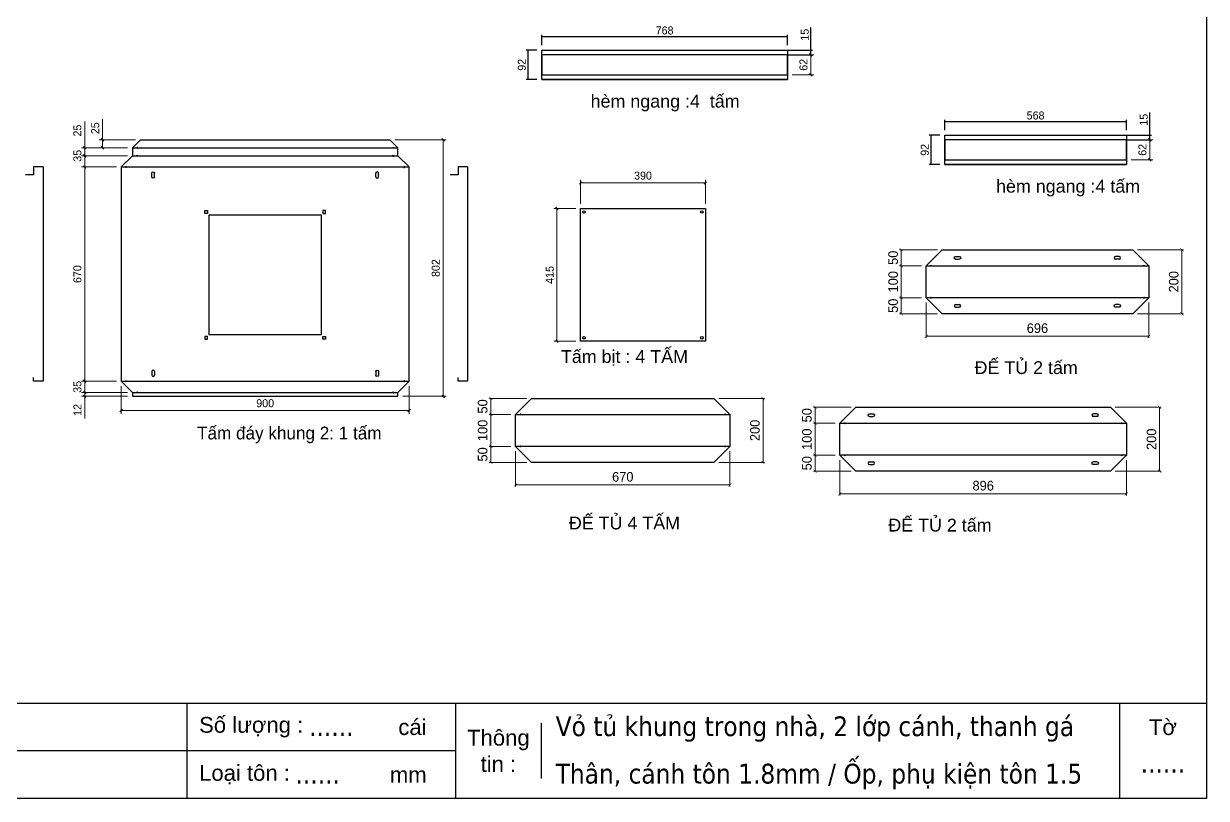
# Model space of a CAD drawing. Header units: millimetres. Extents: x 0 to 7339, y 0 to 5189.
# Drawn here: x 3641 to 7339, y 0 to 2422 of the extents above; entities that cross this region are included whole.
import ezdxf
from ezdxf.enums import TextEntityAlignment as Align

# ---------------------------------------------------------------- set-up
doc = ezdxf.new("R2010")
doc.units = ezdxf.units.MM
doc.layers.add('CNC', color=7, linetype='Continuous')
doc.layers.add('DIM', color=253, linetype='Continuous')
doc.styles.add('Arial', font='arial.ttf')
doc.styles.add('Tahoma (Input Text)', font='tahoma.ttf')
doc.dimstyles.new('An-1', dxfattribs={"dimtxt": 25, "dimasz": 3, "dimexe": 5, "dimexo": 15, "dimgap": 6, "dimtad": 1, "dimdec": 0, "dimtxsty": 'Standard', "dimblk": 'ARCHTICK', "dimcen": 10, "dimclrd": 5, "dimclre": 5, "dimclrt": 3, "dimazin": 3, "dimtfac": 1, "dimtdec": 0, "dimtmove": 0, "dimatfit": 3, "dimldrblk": 'ARCHTICK', "dimlwd": -1, "dimlwe": -1})
doc.dimstyles.new('BIG', dxfattribs={"dimtxt": 30, "dimasz": 10, "dimexe": 5, "dimexo": 15, "dimgap": 10, "dimtad": 1, "dimdec": 0, "dimtxsty": 'Standard', "dimblk": 'ARCHTICK', "dimcen": 10, "dimclrd": 5, "dimclre": 5, "dimclrt": 3, "dimazin": 3, "dimtfac": 1, "dimtdec": 0, "dimtmove": 0, "dimatfit": 3, "dimldrblk": 'ARCHTICK', "dimlwd": 9, "dimlwe": 9})
doc.dimstyles.new('Dim-25', dxfattribs={"dimtxt": 25, "dimasz": 8, "dimexe": 10, "dimexo": 15, "dimgap": 10, "dimtad": 1, "dimdec": 0, "dimtxsty": 'Standard', "dimblk": 'OBLIQUE', "dimcen": 10, "dimclrd": 5, "dimclre": 5, "dimclrt": 3, "dimazin": 3, "dimtfac": 1, "dimtdec": 0, "dimtmove": 0, "dimatfit": 3, "dimldrblk": 'OBLIQUE', "dimlwd": 9, "dimlwe": 9})

# ---------------------------------------------------------------- blocks, each defined once
blk = doc.blocks.new('khungtenAsean2')
at = {"color": 7}
for p, q in [((2970, -1980), (0, -1980)), ((1680, -1980), (1680, -2100)), ((2020, -1980), (2020, -2100)), ((2860, -1980), (2860, -2100)), ((2128.3, -2005), (2128.3, -2075)), ((2020, -2040), (0, -2040))]:
    blk.add_line(p, q, dxfattribs=at)
blk.add_lwpolyline([(0, 0), (2970, 0), (2970, -2100), (0, -2100)], close=True, dxfattribs=at)
at = {"color": 2, "char_height": 20, "style": 'Arial'}
for s, insert, width, attachment_point in [('  Số lượng :', (1680, -2010), 917.634, 4), ('cái', (1947.6, -2010), 917.634, 4), ('Tờ', (2915, -2010), 110, 5), ('Thông\\Ptin :', (2074.2, -2040), 108.311, 5), ('  Loại tôn :', (1680, -2070), 917.634, 4), ('mm', (1936.9, -2070), 917.634, 4)]:
    blk.add_mtext(s, dxfattribs=dict(at, insert=insert, width=width, attachment_point=attachment_point))
at = {"color": 1, "style": 'Tahoma (Input Text)', "flags": 8}
for tag, p in [('#01', (137.1, -2021.3)), ('#03', (506.6, -2019.3)), ('#05', (1106.6, -2021.3)), ('#07', (1834.7, -2021.3)), ('#09', (2146.7, -2021.3)), ('#02', (98.5, -2081.3)), ('#04', (486.1, -2081.3)), ('#06', (1065.3, -2081.3)), ('#08', (1817.4, -2081.3)), ('#10', (2146.7, -2081.3))]:
    blk.add_attdef(tag, p, '', height=25, dxfattribs=at)
blk.add_attdef('#11', text='', height=25, dxfattribs=at).set_placement((2915, -2067.3), align=Align.CENTER)
blk = doc.blocks.new('*D70')
at = {"color": 0, "linetype": 'ByBlock', "lineweight": -2}
for p, q in [((5386.6, 1928.3), (5378.6, 1920.3)), ((5768.6, 1920.3), (5776.6, 1928.3))]:
    blk.add_line(p, q, dxfattribs=at)
at = {"layer": 'Defpoints', "color": 0, "transparency": 16777216}
for p in [(5772.6, 1924.3), (5382.6, 1844.2), (5772.6, 1844.2)]:
    blk.add_point(p, dxfattribs=at)
at = {"layer": 'DIM', "color": 5, "lineweight": 9, "transparency": 16777216}
for p, q in [((5382.6, 1859.2), (5382.6, 1934.3)), ((5382.6, 1924.3), (5772.6, 1924.3)), ((5772.6, 1859.2), (5772.6, 1934.3))]:
    blk.add_line(p, q, dxfattribs=at)
at = {"layer": 'DIM', "color": 3, "transparency": 16777216, "insert": (5577.6, 1947.1), "char_height": 25, "attachment_point": 5}
blk.add_mtext('390', dxfattribs=at)
blk = doc.blocks.new('_Oblique')
at = {"color": 0, "linetype": 'ByBlock', "lineweight": -2}
blk.add_line((-0.5, -0.5), (0.5, 0.5), dxfattribs=at)
blk = doc.blocks.new('*D71')
at = {"color": 0, "linetype": 'ByBlock', "lineweight": -2}
for p, q in [((5312.7, 1840.2), (5304.7, 1848.2)), ((5304.7, 1433.2), (5312.7, 1425.2))]:
    blk.add_line(p, q, dxfattribs=at)
at = {"layer": 'Defpoints', "color": 0, "transparency": 16777216}
for p in [(5382.6, 1844.2), (5308.7, 1429.2), (5382.6, 1429.2)]:
    blk.add_point(p, dxfattribs=at)
at = {"layer": 'DIM', "color": 5, "lineweight": 9, "transparency": 16777216}
for p, q in [((5367.6, 1844.2), (5298.7, 1844.2)), ((5308.7, 1844.2), (5308.7, 1429.2)), ((5367.6, 1429.2), (5298.7, 1429.2))]:
    blk.add_line(p, q, dxfattribs=at)
at = {"layer": 'DIM', "color": 3, "transparency": 16777216, "insert": (5286, 1636.7), "char_height": 25, "attachment_point": 5, "rotation": 90}
blk.add_mtext('415', dxfattribs=at)
blk = doc.blocks.new('*D72')
at = {"color": 0, "const_width": 1.5}
for points in [[(7267.4, 1710.3), (7257.4, 1720.3)], [(7257.4, 1520.3), (7267.4, 1510.3)]]:
    blk.add_lwpolyline(points, dxfattribs=at)
at = {"layer": 'Defpoints', "color": 0, "transparency": 16777216}
for p in [(7108.9, 1715.3), (7108.9, 1515.3), (7262.4, 1515.3)]:
    blk.add_point(p, dxfattribs=at)
at = {"layer": 'DIM', "color": 5, "lineweight": 9, "transparency": 16777216}
for p, q in [((7123.9, 1715.3), (7267.4, 1715.3)), ((7262.4, 1715.3), (7262.4, 1515.3)), ((7123.9, 1515.3), (7267.4, 1515.3))]:
    blk.add_line(p, q, dxfattribs=at)
at = {"layer": 'DIM', "color": 3, "transparency": 16777216, "insert": (7237.1, 1615.3), "char_height": 30, "attachment_point": 5, "rotation": 90}
blk.add_mtext('200', dxfattribs=at)
blk = doc.blocks.new('_ArchTick')
at = {"color": 0, "const_width": 0.15}
blk.add_lwpolyline([(-0.5, -0.5), (0.5, 0.5)], dxfattribs=at)
blk = doc.blocks.new('*D73')
at = {"color": 0, "const_width": 1.5}
for points in [[(6390.1, 1660.3), (6380.1, 1670.3)], [(6380.1, 1570.3), (6390.1, 1560.3)]]:
    blk.add_lwpolyline(points, dxfattribs=at)
at = {"layer": 'Defpoints', "color": 0, "transparency": 16777216}
for p in [(6462.9, 1665.3), (6385.1, 1565.3), (6462.9, 1565.3)]:
    blk.add_point(p, dxfattribs=at)
at = {"layer": 'DIM', "color": 5, "lineweight": 9, "transparency": 16777216}
for p, q in [((6447.9, 1665.3), (6380.1, 1665.3)), ((6385.1, 1665.3), (6385.1, 1565.3)), ((6447.9, 1565.3), (6380.1, 1565.3))]:
    blk.add_line(p, q, dxfattribs=at)
at = {"layer": 'DIM', "color": 3, "transparency": 16777216, "insert": (6359.8, 1615.3), "char_height": 30, "attachment_point": 5, "rotation": 90}
blk.add_mtext('100', dxfattribs=at)
blk = doc.blocks.new('*D74')
at = {"color": 0, "const_width": 1.5}
for points in [[(6390.1, 1560.3), (6380.1, 1570.3)], [(6380.1, 1520.3), (6390.1, 1510.3)]]:
    blk.add_lwpolyline(points, dxfattribs=at)
at = {"layer": 'Defpoints', "color": 0, "transparency": 16777216}
for p in [(6462.9, 1565.3), (6385.1, 1515.3), (6512.9, 1515.3)]:
    blk.add_point(p, dxfattribs=at)
at = {"layer": 'DIM', "color": 5, "lineweight": 9, "transparency": 16777216}
for p, q in [((6447.9, 1565.3), (6380.1, 1565.3)), ((6385.1, 1565.3), (6385.1, 1515.3)), ((6497.9, 1515.3), (6380.1, 1515.3))]:
    blk.add_line(p, q, dxfattribs=at)
at = {"layer": 'DIM', "color": 3, "transparency": 16777216, "insert": (6359.8, 1540.3), "char_height": 30, "attachment_point": 5, "rotation": 90}
blk.add_mtext('50', dxfattribs=at)
blk = doc.blocks.new('*D75')
at = {"color": 0, "const_width": 1.5}
for points in [[(6390.1, 1710.3), (6380.1, 1720.3)], [(6380.1, 1670.3), (6390.1, 1660.3)]]:
    blk.add_lwpolyline(points, dxfattribs=at)
at = {"layer": 'Defpoints', "color": 0, "transparency": 16777216}
for p in [(6385.1, 1715.3), (6512.9, 1715.3), (6462.9, 1665.3)]:
    blk.add_point(p, dxfattribs=at)
at = {"layer": 'DIM', "color": 5, "lineweight": 9, "transparency": 16777216}
for p, q in [((6497.9, 1715.3), (6380.1, 1715.3)), ((6385.1, 1665.3), (6385.1, 1715.3)), ((6447.9, 1665.3), (6380.1, 1665.3))]:
    blk.add_line(p, q, dxfattribs=at)
at = {"layer": 'DIM', "color": 3, "transparency": 16777216, "insert": (6359.8, 1690.3), "char_height": 30, "attachment_point": 5, "rotation": 90}
blk.add_mtext('50', dxfattribs=at)
blk = doc.blocks.new('*D76')
at = {"color": 0, "const_width": 1.5}
for points in [[(6467.9, 1449.7), (6457.9, 1439.7)], [(7153.9, 1439.7), (7163.9, 1449.7)]]:
    blk.add_lwpolyline(points, dxfattribs=at)
at = {"layer": 'Defpoints', "color": 0, "transparency": 16777216}
for p in [(6462.9, 1565.3), (7158.9, 1565.3), (7158.9, 1444.7)]:
    blk.add_point(p, dxfattribs=at)
at = {"layer": 'DIM', "color": 5, "lineweight": 9, "transparency": 16777216}
for p, q in [((6462.9, 1550.3), (6462.9, 1439.7)), ((7158.9, 1550.3), (7158.9, 1439.7)), ((6462.9, 1444.7), (7158.9, 1444.7))]:
    blk.add_line(p, q, dxfattribs=at)
at = {"layer": 'DIM', "color": 3, "transparency": 16777216, "insert": (6810.9, 1470), "char_height": 30, "attachment_point": 5}
blk.add_mtext('696', dxfattribs=at)
blk = doc.blocks.new('*D77')
at = {"color": 0, "const_width": 1.5}
for points in [[(5958, 1245.5), (5948, 1255.5)], [(5948, 1055.5), (5958, 1045.5)]]:
    blk.add_lwpolyline(points, dxfattribs=at)
at = {"layer": 'Defpoints', "color": 0, "transparency": 16777216}
for p in [(5799.4, 1250.5), (5799.4, 1050.5), (5953, 1050.5)]:
    blk.add_point(p, dxfattribs=at)
at = {"layer": 'DIM', "color": 5, "lineweight": 9, "transparency": 16777216}
for p, q in [((5814.4, 1250.5), (5958, 1250.5)), ((5953, 1250.5), (5953, 1050.5)), ((5814.4, 1050.5), (5958, 1050.5))]:
    blk.add_line(p, q, dxfattribs=at)
at = {"layer": 'DIM', "color": 3, "transparency": 16777216, "insert": (5927.7, 1150.5), "char_height": 30, "attachment_point": 5, "rotation": 90}
blk.add_mtext('200', dxfattribs=at)
blk = doc.blocks.new('*D78')
at = {"color": 0, "const_width": 1.5}
for points in [[(5106.7, 1195.5), (5096.7, 1205.5)], [(5096.7, 1105.5), (5106.7, 1095.5)]]:
    blk.add_lwpolyline(points, dxfattribs=at)
at = {"layer": 'Defpoints', "color": 0, "transparency": 16777216}
for p in [(5179.4, 1200.5), (5101.7, 1100.5), (5179.4, 1100.5)]:
    blk.add_point(p, dxfattribs=at)
at = {"layer": 'DIM', "color": 5, "lineweight": 9, "transparency": 16777216}
for p, q in [((5164.4, 1200.5), (5096.7, 1200.5)), ((5101.7, 1200.5), (5101.7, 1100.5)), ((5164.4, 1100.5), (5096.7, 1100.5))]:
    blk.add_line(p, q, dxfattribs=at)
at = {"layer": 'DIM', "color": 3, "transparency": 16777216, "insert": (5076.4, 1150.5), "char_height": 30, "attachment_point": 5, "rotation": 90}
blk.add_mtext('100', dxfattribs=at)
blk = doc.blocks.new('*D79')
at = {"color": 0, "const_width": 1.5}
for points in [[(5106.7, 1095.5), (5096.7, 1105.5)], [(5096.7, 1055.5), (5106.7, 1045.5)]]:
    blk.add_lwpolyline(points, dxfattribs=at)
at = {"layer": 'Defpoints', "color": 0, "transparency": 16777216}
for p in [(5179.4, 1100.5), (5101.7, 1050.5), (5229.4, 1050.5)]:
    blk.add_point(p, dxfattribs=at)
at = {"layer": 'DIM', "color": 5, "lineweight": 9, "transparency": 16777216}
for p, q in [((5164.4, 1100.5), (5096.7, 1100.5)), ((5101.7, 1100.5), (5101.7, 1050.5)), ((5214.4, 1050.5), (5096.7, 1050.5))]:
    blk.add_line(p, q, dxfattribs=at)
at = {"layer": 'DIM', "color": 3, "transparency": 16777216, "insert": (5076.4, 1075.5), "char_height": 30, "attachment_point": 5, "rotation": 90}
blk.add_mtext('50', dxfattribs=at)
blk = doc.blocks.new('*D80')
at = {"color": 0, "const_width": 1.5}
for points in [[(5106.7, 1245.5), (5096.7, 1255.5)], [(5096.7, 1205.5), (5106.7, 1195.5)]]:
    blk.add_lwpolyline(points, dxfattribs=at)
at = {"layer": 'Defpoints', "color": 0, "transparency": 16777216}
for p in [(5101.7, 1250.5), (5229.4, 1250.5), (5179.4, 1200.5)]:
    blk.add_point(p, dxfattribs=at)
at = {"layer": 'DIM', "color": 5, "lineweight": 9, "transparency": 16777216}
for p, q in [((5214.4, 1250.5), (5096.7, 1250.5)), ((5101.7, 1200.5), (5101.7, 1250.5)), ((5164.4, 1200.5), (5096.7, 1200.5))]:
    blk.add_line(p, q, dxfattribs=at)
at = {"layer": 'DIM', "color": 3, "transparency": 16777216, "insert": (5076.4, 1225.5), "char_height": 30, "attachment_point": 5, "rotation": 90}
blk.add_mtext('50', dxfattribs=at)
blk = doc.blocks.new('*D81')
at = {"color": 0, "const_width": 1.5}
for points in [[(5184.4, 984.9), (5174.4, 974.9)], [(5844.4, 974.9), (5854.4, 984.9)]]:
    blk.add_lwpolyline(points, dxfattribs=at)
at = {"layer": 'Defpoints', "color": 0, "transparency": 16777216}
for p in [(5179.4, 1100.5), (5849.4, 1100.5), (5849.4, 979.9)]:
    blk.add_point(p, dxfattribs=at)
at = {"layer": 'DIM', "color": 5, "lineweight": 9, "transparency": 16777216}
for p, q in [((5179.4, 1085.5), (5179.4, 974.9)), ((5849.4, 1085.5), (5849.4, 974.9)), ((5179.4, 979.9), (5849.4, 979.9))]:
    blk.add_line(p, q, dxfattribs=at)
at = {"layer": 'DIM', "color": 3, "transparency": 16777216, "insert": (5514.4, 1005.3), "char_height": 30, "attachment_point": 5}
blk.add_mtext('670', dxfattribs=at)
blk = doc.blocks.new('*D82')
at = {"color": 0, "const_width": 1.5}
for points in [[(7197.8, 1217.9), (7187.8, 1227.9)], [(7187.8, 1027.9), (7197.8, 1017.9)]]:
    blk.add_lwpolyline(points, dxfattribs=at)
at = {"layer": 'Defpoints', "color": 0, "transparency": 16777216}
for p in [(7039.3, 1222.9), (7039.3, 1022.9), (7192.8, 1022.9)]:
    blk.add_point(p, dxfattribs=at)
at = {"layer": 'DIM', "color": 5, "lineweight": 9, "transparency": 16777216}
for p, q in [((7054.3, 1222.9), (7197.8, 1222.9)), ((7192.8, 1222.9), (7192.8, 1022.9)), ((7054.3, 1022.9), (7197.8, 1022.9))]:
    blk.add_line(p, q, dxfattribs=at)
at = {"layer": 'DIM', "color": 3, "transparency": 16777216, "insert": (7167.5, 1122.9), "char_height": 30, "attachment_point": 5, "rotation": 90}
blk.add_mtext('200', dxfattribs=at)
blk = doc.blocks.new('*D83')
at = {"color": 0, "const_width": 1.5}
for points in [[(6120.5, 1167.9), (6110.5, 1177.9)], [(6110.5, 1077.9), (6120.5, 1067.9)]]:
    blk.add_lwpolyline(points, dxfattribs=at)
at = {"layer": 'Defpoints', "color": 0, "transparency": 16777216}
for p in [(6193.3, 1172.9), (6115.5, 1072.9), (6193.3, 1072.9)]:
    blk.add_point(p, dxfattribs=at)
at = {"layer": 'DIM', "color": 5, "lineweight": 9, "transparency": 16777216}
for p, q in [((6178.3, 1172.9), (6110.5, 1172.9)), ((6115.5, 1172.9), (6115.5, 1072.9)), ((6178.3, 1072.9), (6110.5, 1072.9))]:
    blk.add_line(p, q, dxfattribs=at)
at = {"layer": 'DIM', "color": 3, "transparency": 16777216, "insert": (6090.2, 1122.9), "char_height": 30, "attachment_point": 5, "rotation": 90}
blk.add_mtext('100', dxfattribs=at)
blk = doc.blocks.new('*D84')
at = {"color": 0, "const_width": 1.5}
for points in [[(6120.5, 1067.9), (6110.5, 1077.9)], [(6110.5, 1027.9), (6120.5, 1017.9)]]:
    blk.add_lwpolyline(points, dxfattribs=at)
at = {"layer": 'Defpoints', "color": 0, "transparency": 16777216}
for p in [(6193.3, 1072.9), (6115.5, 1022.9), (6243.3, 1022.9)]:
    blk.add_point(p, dxfattribs=at)
at = {"layer": 'DIM', "color": 5, "lineweight": 9, "transparency": 16777216}
for p, q in [((6178.3, 1072.9), (6110.5, 1072.9)), ((6115.5, 1072.9), (6115.5, 1022.9)), ((6228.3, 1022.9), (6110.5, 1022.9))]:
    blk.add_line(p, q, dxfattribs=at)
at = {"layer": 'DIM', "color": 3, "transparency": 16777216, "insert": (6090.2, 1047.9), "char_height": 30, "attachment_point": 5, "rotation": 90}
blk.add_mtext('50', dxfattribs=at)
blk = doc.blocks.new('*D85')
at = {"color": 0, "const_width": 1.5}
for points in [[(6120.5, 1217.9), (6110.5, 1227.9)], [(6110.5, 1177.9), (6120.5, 1167.9)]]:
    blk.add_lwpolyline(points, dxfattribs=at)
at = {"layer": 'Defpoints', "color": 0, "transparency": 16777216}
for p in [(6115.5, 1222.9), (6243.3, 1222.9), (6193.3, 1172.9)]:
    blk.add_point(p, dxfattribs=at)
at = {"layer": 'DIM', "color": 5, "lineweight": 9, "transparency": 16777216}
for p, q in [((6228.3, 1222.9), (6110.5, 1222.9)), ((6115.5, 1172.9), (6115.5, 1222.9)), ((6178.3, 1172.9), (6110.5, 1172.9))]:
    blk.add_line(p, q, dxfattribs=at)
at = {"layer": 'DIM', "color": 3, "transparency": 16777216, "insert": (6090.2, 1197.9), "char_height": 30, "attachment_point": 5, "rotation": 90}
blk.add_mtext('50', dxfattribs=at)
blk = doc.blocks.new('*D86')
at = {"color": 0, "const_width": 1.5}
for points in [[(6198.3, 957.3), (6188.3, 947.3)], [(7084.3, 947.3), (7094.3, 957.3)]]:
    blk.add_lwpolyline(points, dxfattribs=at)
at = {"layer": 'Defpoints', "color": 0, "transparency": 16777216}
for p in [(6193.3, 1072.9), (7089.3, 1072.9), (7089.3, 952.3)]:
    blk.add_point(p, dxfattribs=at)
at = {"layer": 'DIM', "color": 5, "lineweight": 9, "transparency": 16777216}
for p, q in [((6193.3, 1057.9), (6193.3, 947.3)), ((7089.3, 1057.9), (7089.3, 947.3)), ((6193.3, 952.3), (7089.3, 952.3))]:
    blk.add_line(p, q, dxfattribs=at)
at = {"layer": 'DIM', "color": 3, "transparency": 16777216, "insert": (6641.3, 977.6), "char_height": 30, "attachment_point": 5}
blk.add_mtext('896', dxfattribs=at)
blk = doc.blocks.new('*D95')
at = {"color": 0, "linetype": 'ByBlock', "lineweight": -2}
for p, q in [((3950.3, 1216.6), (3942.3, 1208.6)), ((4842.3, 1208.6), (4850.3, 1216.6))]:
    blk.add_line(p, q, dxfattribs=at)
at = {"layer": 'Defpoints', "color": 0, "transparency": 16777216}
for p in [(3946.3, 1304.2), (4846.3, 1304.2), (4846.3, 1212.6)]:
    blk.add_point(p, dxfattribs=at)
at = {"layer": 'DIM', "color": 5, "lineweight": 9, "transparency": 16777216}
for p, q in [((3946.3, 1289.2), (3946.3, 1202.6)), ((4846.3, 1289.2), (4846.3, 1202.6)), ((3946.3, 1212.6), (4846.3, 1212.6))]:
    blk.add_line(p, q, dxfattribs=at)
at = {"layer": 'DIM', "color": 3, "transparency": 16777216, "insert": (4396.3, 1235.4), "char_height": 25, "attachment_point": 5}
blk.add_mtext('900', dxfattribs=at)
blk = doc.blocks.new('*D96')
at = {"color": 0, "linetype": 'ByBlock', "lineweight": -2}
for p, q in [((3836.1, 1970.2), (3828.1, 1978.2)), ((3828.1, 1308.2), (3836.1, 1300.2))]:
    blk.add_line(p, q, dxfattribs=at)
at = {"layer": 'Defpoints', "color": 0, "transparency": 16777216}
for p in [(3946.3, 1974.2), (3832.1, 1304.2), (3946.3, 1304.2)]:
    blk.add_point(p, dxfattribs=at)
at = {"layer": 'DIM', "color": 5, "lineweight": 9, "transparency": 16777216}
for p, q in [((3931.3, 1974.2), (3822.1, 1974.2)), ((3832.1, 1974.2), (3832.1, 1304.2)), ((3931.3, 1304.2), (3822.1, 1304.2))]:
    blk.add_line(p, q, dxfattribs=at)
at = {"layer": 'DIM', "color": 3, "transparency": 16777216, "insert": (3809.3, 1639.2), "char_height": 25, "attachment_point": 5, "rotation": 90}
blk.add_mtext('670', dxfattribs=at)
blk = doc.blocks.new('*D97')
at = {"color": 0, "linetype": 'ByBlock', "lineweight": -2}
for p, q in [((3836.1, 1300.2), (3828.1, 1308.2)), ((3828.1, 1273.2), (3836.1, 1265.2))]:
    blk.add_line(p, q, dxfattribs=at)
at = {"layer": 'Defpoints', "color": 0, "transparency": 16777216}
for p in [(3946.3, 1304.2), (3832.1, 1269.2), (3981.3, 1269.2)]:
    blk.add_point(p, dxfattribs=at)
at = {"layer": 'DIM', "color": 5, "lineweight": 9, "transparency": 16777216}
for p, q in [((3931.3, 1304.2), (3822.1, 1304.2)), ((3832.1, 1304.2), (3832.1, 1269.2)), ((3966.3, 1269.2), (3822.1, 1269.2))]:
    blk.add_line(p, q, dxfattribs=at)
at = {"layer": 'DIM', "color": 3, "transparency": 16777216, "insert": (3809.3, 1286.7), "char_height": 25, "attachment_point": 5, "rotation": 90}
blk.add_mtext('35', dxfattribs=at)
blk = doc.blocks.new('*D98')
at = {"color": 0, "linetype": 'ByBlock', "lineweight": -2}
for p, q in [((3828.1, 1273.2), (3836.1, 1265.2)), ((3836.1, 1253.2), (3828.1, 1261.2))]:
    blk.add_line(p, q, dxfattribs=at)
at = {"layer": 'Defpoints', "color": 0, "transparency": 16777216}
for p in [(3981.3, 1269.2), (3832.1, 1257.2), (3981.3, 1257.2)]:
    blk.add_point(p, dxfattribs=at)
at = {"layer": 'DIM', "color": 5, "lineweight": 9, "transparency": 16777216}
for p, q in [((3966.3, 1269.2), (3822.1, 1269.2)), ((3832.1, 1269.2), (3832.1, 1277.2)), ((3832.1, 1269.2), (3832.1, 1257.2)), ((3966.3, 1257.2), (3822.1, 1257.2)), ((3832.1, 1257.2), (3832.1, 1188))]:
    blk.add_line(p, q, dxfattribs=at)
at = {"layer": 'DIM', "color": 3, "transparency": 16777216, "insert": (3809.5, 1214.6), "char_height": 25, "attachment_point": 5, "rotation": 90}
blk.add_mtext('12', dxfattribs=at)
blk = doc.blocks.new('*D99')
at = {"color": 0, "linetype": 'ByBlock', "lineweight": -2}
for p, q in [((4956.5, 2055.2), (4948.5, 2063.2)), ((4948.5, 1261.2), (4956.5, 1253.2))]:
    blk.add_line(p, q, dxfattribs=at)
at = {"layer": 'Defpoints', "color": 0, "transparency": 16777216}
for p in [(4786.3, 2059.2), (4811.3, 1257.2), (4952.5, 1257.2)]:
    blk.add_point(p, dxfattribs=at)
at = {"layer": 'DIM', "color": 5, "lineweight": 9, "transparency": 16777216}
for p, q in [((4801.3, 2059.2), (4962.5, 2059.2)), ((4952.5, 2059.2), (4952.5, 1257.2)), ((4826.3, 1257.2), (4962.5, 1257.2))]:
    blk.add_line(p, q, dxfattribs=at)
at = {"layer": 'DIM', "color": 3, "transparency": 16777216, "insert": (4929.8, 1658.2), "char_height": 25, "attachment_point": 5, "rotation": 90}
blk.add_mtext('802', dxfattribs=at)
blk = doc.blocks.new('*D100')
at = {"color": 0, "linetype": 'ByBlock', "lineweight": -2}
for p, q in [((3836.1, 2005.2), (3828.1, 2013.2)), ((3828.1, 1978.2), (3836.1, 1970.2))]:
    blk.add_line(p, q, dxfattribs=at)
at = {"layer": 'Defpoints', "color": 0, "transparency": 16777216}
for p in [(3832.1, 2009.2), (3981.3, 2009.2), (3946.3, 1974.2)]:
    blk.add_point(p, dxfattribs=at)
at = {"layer": 'DIM', "color": 5, "lineweight": 9, "transparency": 16777216}
for p, q in [((3966.3, 2009.2), (3822.1, 2009.2)), ((3832.1, 1974.2), (3832.1, 2009.2)), ((3931.3, 1974.2), (3822.1, 1974.2))]:
    blk.add_line(p, q, dxfattribs=at)
at = {"layer": 'DIM', "color": 3, "transparency": 16777216, "insert": (3809.3, 2009.2), "char_height": 25, "attachment_point": 5, "rotation": 90}
blk.add_mtext('35', dxfattribs=at)
blk = doc.blocks.new('*D101')
at = {"color": 0, "linetype": 'ByBlock', "lineweight": -2}
for p, q in [((3836.1, 2030.2), (3828.1, 2038.2)), ((3828.1, 2013.2), (3836.1, 2005.2))]:
    blk.add_line(p, q, dxfattribs=at)
at = {"layer": 'Defpoints', "color": 0, "transparency": 16777216}
for p in [(3832.1, 2034.2), (3981.3, 2034.2), (3981.3, 2009.2)]:
    blk.add_point(p, dxfattribs=at)
at = {"layer": 'DIM', "color": 5, "lineweight": 9, "transparency": 16777216}
for p, q in [((3832.1, 2034.2), (3832.1, 2116.3)), ((3966.3, 2034.2), (3822.1, 2034.2)), ((3832.1, 2009.2), (3832.1, 2034.2)), ((3966.3, 2009.2), (3822.1, 2009.2))]:
    blk.add_line(p, q, dxfattribs=at)
at = {"layer": 'DIM', "color": 3, "transparency": 16777216, "insert": (3809.3, 2088.1), "char_height": 25, "attachment_point": 5, "rotation": 90}
blk.add_mtext('25', dxfattribs=at)
blk = doc.blocks.new('*D102')
at = {"color": 0, "linetype": 'ByBlock', "lineweight": -2}
for p, q in [((3891.8, 2055.2), (3883.8, 2063.2)), ((3883.8, 2038.2), (3891.8, 2030.2))]:
    blk.add_line(p, q, dxfattribs=at)
at = {"layer": 'Defpoints', "color": 0, "transparency": 16777216}
for p in [(3887.8, 2059.2), (3981.3, 2034.2), (4006.3, 2059.2)]:
    blk.add_point(p, dxfattribs=at)
at = {"layer": 'DIM', "color": 5, "lineweight": 9, "transparency": 16777216}
for p, q in [((3887.8, 2059.2), (3887.8, 2123.6)), ((3991.3, 2059.2), (3877.8, 2059.2)), ((3966.3, 2034.2), (3877.8, 2034.2)), ((3887.8, 2034.2), (3887.8, 2059.2))]:
    blk.add_line(p, q, dxfattribs=at)
at = {"layer": 'DIM', "color": 3, "transparency": 16777216, "insert": (3865, 2095.4), "char_height": 25, "attachment_point": 5, "rotation": 90}
blk.add_mtext('25', dxfattribs=at)
blk = doc.blocks.new('f3daunguoc')
at = {"layer": 'CNC', "color": 2, "lineweight": -3}
blk.add_circle((0, 0), 1.5, dxfattribs=at)
blk = doc.blocks.new('f2dauxuoi')
at = {"layer": 'CNC', "color": 2, "lineweight": -3}
blk.add_circle((0, 0), 1, dxfattribs=at)
blk = doc.blocks.new('A$C143B6121')
at = {"color": 2}
for p, q in [((3.2, 8.5), (14.7, 8.5)), ((3.2, 0), (14.7, 0))]:
    blk.add_line(p, q, dxfattribs=at)
for centre, start, end in [((3.2, 4.3), 90, 270), ((14.7, 4.3), 270, 90)]:
    blk.add_arc(centre, 4.25, start, end, dxfattribs=at)
blk = doc.blocks.new('*D107')
at = {"color": 0, "const_width": 0.45}
for points in [[(5262.7, 2383.8), (5259.7, 2380.8)], [(6027.7, 2380.8), (6030.7, 2383.8)]]:
    blk.add_lwpolyline(points, dxfattribs=at)
at = {"layer": 'Defpoints', "color": 0, "transparency": 16777216}
for p in [(6029.2, 2382.3), (5261.2, 2339.8), (6029.2, 2339.8)]:
    blk.add_point(p, dxfattribs=at)
at = {"layer": 'DIM', "color": 5, "transparency": 16777216}
for p, q in [((5261.2, 2354.8), (5261.2, 2387.3)), ((5261.2, 2382.3), (6029.2, 2382.3)), ((6029.2, 2354.8), (6029.2, 2387.3))]:
    blk.add_line(p, q, dxfattribs=at)
at = {"layer": 'DIM', "color": 3, "transparency": 16777216, "insert": (5645.2, 2401), "char_height": 25, "attachment_point": 5}
blk.add_mtext('768', dxfattribs=at)
blk = doc.blocks.new('*D108')
at = {"color": 0, "const_width": 0.45}
for points in [[(5219.2, 2338.3), (5216.2, 2341.3)], [(5216.2, 2249.3), (5219.2, 2246.3)]]:
    blk.add_lwpolyline(points, dxfattribs=at)
at = {"layer": 'Defpoints', "color": 0, "transparency": 16777216}
for p in [(5261.2, 2339.8), (5217.7, 2247.8), (5261.2, 2247.8)]:
    blk.add_point(p, dxfattribs=at)
at = {"layer": 'DIM', "color": 5, "transparency": 16777216}
for p, q in [((5246.2, 2339.8), (5212.7, 2339.8)), ((5217.7, 2339.8), (5217.7, 2247.8)), ((5246.2, 2247.8), (5212.7, 2247.8))]:
    blk.add_line(p, q, dxfattribs=at)
at = {"layer": 'DIM', "color": 3, "transparency": 16777216, "insert": (5198.9, 2293.8), "char_height": 25, "attachment_point": 5, "rotation": 90}
blk.add_mtext('92', dxfattribs=at)
blk = doc.blocks.new('*D109')
at = {"color": 0, "const_width": 0.45}
for points in [[(6103.7, 2338.3), (6100.7, 2341.3)], [(6100.7, 2326.3), (6103.7, 2323.3)]]:
    blk.add_lwpolyline(points, dxfattribs=at)
at = {"layer": 'Defpoints', "color": 0, "transparency": 16777216}
for p in [(6014.1, 2339.8), (6014.1, 2324.8), (6102.2, 2324.8)]:
    blk.add_point(p, dxfattribs=at)
at = {"layer": 'DIM', "color": 5, "transparency": 16777216}
for p, q in [((6102.2, 2339.8), (6102.2, 2410.6)), ((6029.1, 2339.8), (6107.2, 2339.8)), ((6102.2, 2324.8), (6102.2, 2339.8)), ((6029.1, 2324.8), (6107.2, 2324.8))]:
    blk.add_line(p, q, dxfattribs=at)
at = {"layer": 'DIM', "color": 3, "transparency": 16777216, "insert": (6083.4, 2387.8), "char_height": 25, "attachment_point": 5, "rotation": 90}
blk.add_mtext('15', dxfattribs=at)
blk = doc.blocks.new('*D110')
at = {"color": 0, "linetype": 'ByBlock', "lineweight": -2}
for p, q in [((6106.2, 2320.8), (6098.2, 2328.8)), ((6098.2, 2266.8), (6106.2, 2258.8))]:
    blk.add_line(p, q, dxfattribs=at)
at = {"layer": 'Defpoints', "color": 0, "transparency": 16777216}
for p in [(6029.2, 2324.8), (6029.2, 2262.8), (6102.2, 2262.8)]:
    blk.add_point(p, dxfattribs=at)
at = {"layer": 'DIM', "color": 5, "lineweight": 9, "transparency": 16777216}
for p, q in [((6044.2, 2324.8), (6112.2, 2324.8)), ((6102.2, 2324.8), (6102.2, 2262.8)), ((6044.2, 2262.8), (6112.2, 2262.8))]:
    blk.add_line(p, q, dxfattribs=at)
at = {"layer": 'DIM', "color": 3, "transparency": 16777216, "insert": (6079.4, 2293.8), "char_height": 25, "attachment_point": 5, "rotation": 90}
blk.add_mtext('62', dxfattribs=at)
blk = doc.blocks.new('*D111')
at = {"color": 0, "const_width": 0.45}
for points in [[(6522.6, 2117.9), (6519.6, 2114.9)], [(7087.6, 2114.9), (7090.6, 2117.9)]]:
    blk.add_lwpolyline(points, dxfattribs=at)
at = {"layer": 'Defpoints', "color": 0, "transparency": 16777216}
for p in [(7089.1, 2116.4), (6521.1, 2073.9), (7089.1, 2073.9)]:
    blk.add_point(p, dxfattribs=at)
at = {"layer": 'DIM', "color": 5, "transparency": 16777216}
for p, q in [((6521.1, 2088.9), (6521.1, 2121.4)), ((6521.1, 2116.4), (7089.1, 2116.4)), ((7089.1, 2088.9), (7089.1, 2121.4))]:
    blk.add_line(p, q, dxfattribs=at)
at = {"layer": 'DIM', "color": 3, "transparency": 16777216, "insert": (6805.1, 2135.1), "char_height": 25, "attachment_point": 5}
blk.add_mtext('568', dxfattribs=at)
blk = doc.blocks.new('*D112')
at = {"color": 0, "const_width": 0.45}
for points in [[(6479.1, 2072.4), (6476.1, 2075.4)], [(6476.1, 1983.4), (6479.1, 1980.4)]]:
    blk.add_lwpolyline(points, dxfattribs=at)
at = {"layer": 'Defpoints', "color": 0, "transparency": 16777216}
for p in [(6521.1, 2073.9), (6477.6, 1981.9), (6521.1, 1981.9)]:
    blk.add_point(p, dxfattribs=at)
at = {"layer": 'DIM', "color": 5, "transparency": 16777216}
for p, q in [((6506.1, 2073.9), (6472.6, 2073.9)), ((6477.6, 2073.9), (6477.6, 1981.9)), ((6506.1, 1981.9), (6472.6, 1981.9))]:
    blk.add_line(p, q, dxfattribs=at)
at = {"layer": 'DIM', "color": 3, "transparency": 16777216, "insert": (6458.8, 2027.9), "char_height": 25, "attachment_point": 5, "rotation": 90}
blk.add_mtext('92', dxfattribs=at)
blk = doc.blocks.new('*D113')
at = {"color": 0, "const_width": 0.45}
for points in [[(7163.6, 2072.4), (7160.6, 2075.4)], [(7160.6, 2060.4), (7163.6, 2057.4)]]:
    blk.add_lwpolyline(points, dxfattribs=at)
at = {"layer": 'Defpoints', "color": 0, "transparency": 16777216}
for p in [(7074, 2073.9), (7074, 2058.9), (7162.1, 2058.9)]:
    blk.add_point(p, dxfattribs=at)
at = {"layer": 'DIM', "color": 5, "transparency": 16777216}
for p, q in [((7162.1, 2073.9), (7162.1, 2144.7)), ((7089, 2073.9), (7167.1, 2073.9)), ((7162.1, 2058.9), (7162.1, 2073.9)), ((7089, 2058.9), (7167.1, 2058.9))]:
    blk.add_line(p, q, dxfattribs=at)
at = {"layer": 'DIM', "color": 3, "transparency": 16777216, "insert": (7143.3, 2121.9), "char_height": 25, "attachment_point": 5, "rotation": 90}
blk.add_mtext('15', dxfattribs=at)
blk = doc.blocks.new('*D114')
at = {"color": 0, "linetype": 'ByBlock', "lineweight": -2}
for p, q in [((7166.1, 2054.9), (7158.1, 2062.9)), ((7158.1, 2000.9), (7166.1, 1992.9))]:
    blk.add_line(p, q, dxfattribs=at)
at = {"layer": 'Defpoints', "color": 0, "transparency": 16777216}
for p in [(7089.1, 2058.9), (7089.1, 1996.9), (7162.1, 1996.9)]:
    blk.add_point(p, dxfattribs=at)
at = {"layer": 'DIM', "color": 5, "lineweight": 9, "transparency": 16777216}
for p, q in [((7104.1, 2058.9), (7172.1, 2058.9)), ((7162.1, 2058.9), (7162.1, 1996.9)), ((7104.1, 1996.9), (7172.1, 1996.9))]:
    blk.add_line(p, q, dxfattribs=at)
at = {"layer": 'DIM', "color": 3, "transparency": 16777216, "insert": (7139.3, 2027.9), "char_height": 25, "attachment_point": 5, "rotation": 90}
blk.add_mtext('62', dxfattribs=at)

msp = doc.modelspace()

# ---------------------------------------------------------------- linework, layer by layer
at = {"color": 7}
for p, q in [((5261.2, 2339.8), (6029.2, 2339.8)), ((5261.2, 2247.8), (6029.2, 2247.8)), ((6521.1, 2073.9), (7089.1, 2073.9)), ((3981.3, 2034.2), (4006.3, 2059.2)), ((3981.3, 2034.2), (4811.3, 2034.2)), ((4006.3, 2059.2), (4786.3, 2059.2)), ((4811.3, 2034.2), (4786.3, 2059.2)), ((3981.3, 2009.2), (3946.3, 1974.2)), ((3981.3, 2009.2), (4811.3, 2009.2)), ((4811.3, 2009.2), (4846.3, 1974.2)), ((3702.1, 1974.2), (3672.1, 1974.2)), ((3672.1, 1974.2), (3672.1, 1949.2)), ((3702.1, 1974.2), (3702.1, 1304.2)), ((3946.3, 1974.2), (4846.3, 1974.2)), ((5029.3, 1974.2), (4999.3, 1974.2)), ((4999.3, 1974.2), (4999.3, 1949.2)), ((5029.3, 1974.2), (5029.3, 1304.2)), ((6521.1, 1981.9), (7089.1, 1981.9)), ((3672.1, 1949.2), (3647.1, 1949.2)), ((4999.3, 1949.2), (4974.3, 1949.2)), ((6512.9, 1715.3), (6462.9, 1665.3)), ((6512.9, 1715.3), (7108.9, 1715.3)), ((7108.9, 1715.3), (7158.9, 1665.3)), ((6462.9, 1665.3), (7158.9, 1665.3)), ((6462.9, 1565.3), (6462.9, 1665.3)), ((7158.9, 1665.3), (7158.9, 1565.3)), ((7158.9, 1565.3), (6462.9, 1565.3)), ((6462.9, 1565.3), (6512.9, 1515.3)), ((7158.9, 1565.3), (7108.9, 1515.3)), ((7108.9, 1515.3), (6512.9, 1515.3)), ((3672.1, 1304.2), (3672.1, 1316.2)), ((3702.1, 1304.2), (3672.1, 1304.2)), ((3946.3, 1304.2), (4846.3, 1304.2)), ((3946.3, 1304.2), (3981.3, 1269.2)), ((4846.3, 1304.2), (4811.3, 1269.2)), ((4999.3, 1304.2), (4999.3, 1316.2)), ((5029.3, 1304.2), (4999.3, 1304.2)), ((3981.3, 1269.2), (4811.3, 1269.2)), ((5179.4, 1200.5), (5229.4, 1250.5)), ((5229.4, 1250.5), (5799.4, 1250.5)), ((5799.4, 1250.5), (5849.4, 1200.5)), ((6243.3, 1222.9), (6193.3, 1172.9)), ((6243.3, 1222.9), (7039.3, 1222.9)), ((7039.3, 1222.9), (7089.3, 1172.9)), ((5179.4, 1200.5), (5849.4, 1200.5)), ((5179.4, 1100.5), (5179.4, 1200.5)), ((5849.4, 1200.5), (5849.4, 1100.5)), ((6193.3, 1172.9), (7089.3, 1172.9)), ((6193.3, 1072.9), (6193.3, 1172.9)), ((7089.3, 1172.9), (7089.3, 1072.9)), ((5849.4, 1100.5), (5179.4, 1100.5)), ((5229.4, 1050.5), (5179.4, 1100.5)), ((5849.4, 1100.5), (5799.4, 1050.5)), ((7089.3, 1072.9), (6193.3, 1072.9)), ((6193.3, 1072.9), (6243.3, 1022.9)), ((7089.3, 1072.9), (7039.3, 1022.9)), ((5799.4, 1050.5), (5229.4, 1050.5)), ((7039.3, 1022.9), (6243.3, 1022.9))]:
    msp.add_line(p, q, dxfattribs=at)
for points in [[(5261.2, 2339.8), (6029.2, 2339.8), (6029.2, 2247.8), (5261.2, 2247.8)], [(5261.2, 2262.8), (6029.2, 2262.8), (6029.2, 2324.8), (5261.2, 2324.8)], [(6521.1, 2073.9), (7089.1, 2073.9), (7089.1, 1981.9), (6521.1, 1981.9)], [(6521.1, 1996.9), (7089.1, 1996.9), (7089.1, 2058.9), (6521.1, 2058.9)], [(5382.6, 1844.2), (5772.6, 1844.2), (5772.6, 1429.2), (5382.6, 1429.2)]]:
    msp.add_lwpolyline(points, close=True, dxfattribs=at)
for points in [[(3981.3, 2034.2), (3981.3, 2009.2)], [(4811.3, 2009.2), (4811.3, 2034.2)], [(3946.3, 1974.2), (3946.3, 1304.2)], [(4846.3, 1304.2), (4846.3, 1974.2)], [(3981.3, 1269.2), (3981.3, 1257.2), (4811.3, 1257.2), (4811.3, 1269.2)]]:
    msp.add_lwpolyline(points, dxfattribs=at)
at = {"color": 2}
for points in [[(4216.3, 1829.2), (4207.8, 1829.2), (4207.8, 1837.7), (4216.3, 1837.7)], [(4221.3, 1824.2), (4571.3, 1824.2), (4571.3, 1449.2), (4221.3, 1449.2)], [(4576.3, 1829.2), (4584.8, 1829.2), (4584.8, 1837.7), (4576.3, 1837.7)], [(4216.3, 1444.2), (4207.8, 1444.2), (4207.8, 1435.7), (4216.3, 1435.7)], [(4576.3, 1444.2), (4584.8, 1444.2), (4584.8, 1435.7), (4576.3, 1435.7)]]:
    msp.add_lwpolyline(points, close=True, dxfattribs=at)
at = {"color": 7}
for centre in [(5393.3, 1833.5), (5761.8, 1833.5), (5393.3, 1440), (5761.8, 1440)]:
    msp.add_circle(centre, 4, dxfattribs=at)
at = {"color": 2}
for centre in [(6477.9, 1665.3), (7143.9, 1665.3), (6477.9, 1565.3), (7143.9, 1565.3), (5194.4, 1200.5), (5834.4, 1200.5), (6208.3, 1172.9), (7074.3, 1172.9), (5194.4, 1100.5), (5834.4, 1100.5), (6208.3, 1072.9), (7074.3, 1072.9)]:
    msp.add_circle(centre, 1.5, dxfattribs=at)

# ---------------------------------------------------------------- block references
at = {"color": 7}
ref = msp.add_blockref('khungtenAsean2', (0, 5189.2), dxfattribs=dict(at, xscale=2.471040000003995, yscale=2.471040000003995, zscale=2.471040000003995))
ref.add_attrib('#11', '......', dxfattribs={"color": 1, "height": 61.78, "style": 'Tahoma (Input Text)'}).set_placement((7203.1, 80.7), align=Align.CENTER)
ref.add_attrib('#09', 'Vỏ tủ khung trong nhà, 2 lớp cánh, thanh gá', (5304.6, 194.5), dxfattribs={"color": 1, "height": 61.776, "style": 'Tahoma (Input Text)'})
ref.add_attrib('#10', 'Thân, cánh tôn 1.8mm / Ốp, phụ kiện tôn 1.5', (5304.6, 46.3), dxfattribs={"color": 1, "height": 61.776, "style": 'Tahoma (Input Text)'})
ref.add_attrib('#08', '......', (4491, 46.3), dxfattribs={"color": 1, "height": 61.78, "style": 'Tahoma (Input Text)'})
ref.add_attrib('#07', '......', (4533.6, 194.5), dxfattribs={"color": 1, "height": 61.78, "style": 'Tahoma (Input Text)'})
at = {"lineweight": -3, "xscale": -1, "rotation": 90}
for name, p in [('f2dauxuoi', (3996.3, 2034.2)), ('f3daunguoc', (4796.3, 2009.2)), ('f3daunguoc', (4831.3, 1974.2)), ('f3daunguoc', (4831.3, 1304.2)), ('f3daunguoc', (4796.3, 1269.2))]:
    msp.add_blockref(name, p, dxfattribs=at)
at = {"lineweight": -3, "rotation": 270}
for name, p in [('f2dauxuoi', (4796.3, 2034.2)), ('f3daunguoc', (3996.3, 2009.2)), ('f3daunguoc', (3961.3, 1974.2)), ('f3daunguoc', (3961.3, 1304.2)), ('f3daunguoc', (3996.3, 1269.2))]:
    msp.add_blockref(name, p, dxfattribs=at)
at = {"color": 7, "xscale": -1}
for p, rotation in [((4042, 1940.2), 270), ((6551.9, 1694.6), 180), ((4750.6, 1338.2), 90), ((6282.3, 1202.2), 180)]:
    msp.add_blockref('A$C143B6121', p, dxfattribs=dict(at, rotation=rotation))
at = {"color": 7}
for p, rotation in [((4750.6, 1940.2), 90), ((7069.9, 1694.6), 180), ((4042, 1338.2), 270), ((7000.3, 1202.2), 180)]:
    msp.add_blockref('A$C143B6121', p, dxfattribs=dict(at, rotation=rotation))
for p in [(6551.9, 1536), (6282.3, 1043.6)]:
    msp.add_blockref('A$C143B6121', p, dxfattribs=at)
at = {"color": 7, "xscale": -1}
for p in [(7069.9, 1536), (7000.3, 1043.6)]:
    msp.add_blockref('A$C143B6121', p, dxfattribs=at)

# ---------------------------------------------------------------- texts
at = {"color": 7, "char_height": 40, "attachment_point": 5, "style": 'Arial'}
for s, insert, width in [('hèm ngang :4  tấm', (5646.8, 2174), 844.894), ('hèm ngang :4 tấm', (6906.7, 1908.1), 844.894), ('Tấm bịt : 4 TẤM', (5519.7, 1377.1), 594.894), (' ĐẾ TỦ 2 tấm', (6767.9, 1346.5), 644.894), ('ĐẾ TỦ 4 TẤM', (5519.7, 860.7), 594.894), (' ĐẾ TỦ 2 tấm', (6498.3, 854.1), 644.894)]:
    msp.add_mtext(s, dxfattribs=dict(at, insert=insert, width=width))
at = {"color": 2, "insert": (4471.8, 1136.3), "char_height": 40, "width": 775, "attachment_point": 5}
msp.add_mtext('Tấm đáy khung 2: 1 tấm', dxfattribs=at)

# ---------------------------------------------------------------- dimensions: what is measured, and where the dimension line sits
at = {"layer": 'DIM', "color": 2}
for base, p1, p2, picture, middle in [((6029.2, 2382.3), (5261.2, 2339.8), (6029.2, 2339.8), '*D107', (5645.2, 2401)), ((7089.1, 2116.4), (6521.1, 2073.9), (7089.1, 2073.9), '*D111', (6805.1, 2135.1))]:
    dim = msp.add_linear_dim(base=base, p1=p1, p2=p2, dimstyle='An-1', dxfattribs=at)
    dim.commit()
    dim.dimension.update_dxf_attribs({"geometry": picture, "text_midpoint": middle})
for base, p1, p2, picture, middle in [((6102.2, 2324.8), (6014.1, 2339.8), (6014.1, 2324.8), '*D109', (6102.2, 2387.8)), ((7162.1, 2058.9), (7074, 2073.9), (7074, 2058.9), '*D113', (7162.1, 2121.9))]:
    dim = msp.add_linear_dim(base=base, p1=p1, p2=p2, angle=90, dimstyle='An-1', dxfattribs=at)
    dim.commit()
    dim.dimension.update_dxf_attribs({"geometry": picture, "text_midpoint": middle, "dimtype": 160})
for base, p1, p2, picture, middle in [((5217.7, 2247.8), (5261.2, 2339.8), (5261.2, 2247.8), '*D108', (5198.9, 2293.8)), ((6477.6, 1981.9), (6521.1, 2073.9), (6521.1, 1981.9), '*D112', (6458.8, 2027.9))]:
    dim = msp.add_linear_dim(base=base, p1=p1, p2=p2, angle=90, dimstyle='An-1', dxfattribs=at)
    dim.commit()
    dim.dimension.update_dxf_attribs({"geometry": picture, "text_midpoint": middle})
at = {"layer": 'DIM', "color": 7}
for base, p1, p2, angle, dimstyle, picture, middle in [((6102.2, 2262.8), (6029.2, 2324.8), (6029.2, 2262.8), 90, 'Dim-25', '*D110', (6079.4, 2293.8)), ((4952.5, 1257.2), (4786.3, 2059.2), (4811.3, 1257.2), 270, 'Dim-25', '*D99', (4929.8, 1658.2)), ((7162.1, 1996.9), (7089.1, 2058.9), (7089.1, 1996.9), 90, 'Dim-25', '*D114', (7139.3, 2027.9)), ((5308.7, 1429.2), (5382.6, 1844.2), (5382.6, 1429.2), 90, 'Dim-25', '*D71', (5286, 1636.7)), ((7262.4, 1515.3), (7108.9, 1715.3), (7108.9, 1515.3), 90, 'BIG', '*D72', (7237.1, 1615.3)), ((6385.1, 1565.3), (6462.9, 1665.3), (6462.9, 1565.3), 90, 'BIG', '*D73', (6359.8, 1615.3)), ((4846.3, 1212.6), (3946.3, 1304.2), (4846.3, 1304.2), 180, 'Dim-25', '*D95', (4396.3, 1235.4)), ((3832.1, 1257.2), (3981.3, 1269.2), (3981.3, 1257.2), 270, 'Dim-25', '*D98', (3809.5, 1214.6)), ((5953, 1050.5), (5799.4, 1250.5), (5799.4, 1050.5), 90, 'BIG', '*D77', (5927.7, 1150.5)), ((7192.8, 1022.9), (7039.3, 1222.9), (7039.3, 1022.9), 90, 'BIG', '*D82', (7167.5, 1122.9)), ((5101.7, 1100.5), (5179.4, 1200.5), (5179.4, 1100.5), 90, 'BIG', '*D78', (5076.4, 1150.5)), ((6115.5, 1072.9), (6193.3, 1172.9), (6193.3, 1072.9), 90, 'BIG', '*D83', (6090.2, 1122.9))]:
    dim = msp.add_linear_dim(base=base, p1=p1, p2=p2, angle=angle, dimstyle=dimstyle, dxfattribs=at)
    dim.commit()
    dim.dimension.update_dxf_attribs({"geometry": picture, "text_midpoint": middle})
for base, p1, p2, angle, dimstyle, picture, middle in [((3832.1, 2034.2), (3981.3, 2009.2), (3981.3, 2034.2), 270, 'Dim-25', '*D101', (3832.1, 2088.1)), ((3887.8, 2059.2), (3981.3, 2034.2), (4006.3, 2059.2), 270, 'Dim-25', '*D102', (3887.8, 2095.4)), ((3832.1, 2009.2), (3946.3, 1974.2), (3981.3, 2009.2), 270, 'Dim-25', '*D100', (3832.1, 2009.2)), ((3832.1, 1304.2), (3946.3, 1974.2), (3946.3, 1304.2), 270, 'Dim-25', '*D96', (3832.1, 1639.2)), ((6385.1, 1715.3), (6462.9, 1665.3), (6512.9, 1715.3), 270, 'BIG', '*D75', (6385.1, 1690.3)), ((6385.1, 1515.3), (6462.9, 1565.3), (6512.9, 1515.3), 90, 'BIG', '*D74', (6385.1, 1540.3)), ((3832.1, 1269.2), (3946.3, 1304.2), (3981.3, 1269.2), 270, 'Dim-25', '*D97', (3832.1, 1286.7)), ((5101.7, 1250.5), (5179.4, 1200.5), (5229.4, 1250.5), 270, 'BIG', '*D80', (5101.7, 1225.5)), ((6115.5, 1222.9), (6193.3, 1172.9), (6243.3, 1222.9), 270, 'BIG', '*D85', (6115.5, 1197.9)), ((5101.7, 1050.5), (5179.4, 1100.5), (5229.4, 1050.5), 90, 'BIG', '*D79', (5101.7, 1075.5)), ((6115.5, 1022.9), (6193.3, 1072.9), (6243.3, 1022.9), 90, 'BIG', '*D84', (6115.5, 1047.9))]:
    dim = msp.add_linear_dim(base=base, p1=p1, p2=p2, angle=angle, dimstyle=dimstyle, dxfattribs=at)
    dim.commit()
    dim.dimension.update_dxf_attribs({"geometry": picture, "text_midpoint": middle, "dimtype": 160})
for base, p1, p2, dimstyle, picture, middle in [((5772.6, 1924.3), (5382.6, 1844.2), (5772.6, 1844.2), 'Dim-25', '*D70', (5577.6, 1947.1)), ((7158.9, 1444.7), (6462.9, 1565.3), (7158.9, 1565.3), 'BIG', '*D76', (6810.9, 1470)), ((5849.4, 979.9), (5179.4, 1100.5), (5849.4, 1100.5), 'BIG', '*D81', (5514.4, 1005.3)), ((7089.3, 952.3), (6193.3, 1072.9), (7089.3, 1072.9), 'BIG', '*D86', (6641.3, 977.6))]:
    dim = msp.add_linear_dim(base=base, p1=p1, p2=p2, dimstyle=dimstyle, dxfattribs=at)
    dim.commit()
    dim.dimension.update_dxf_attribs({"geometry": picture, "text_midpoint": middle})

doc.saveas('drawing.dxf')
